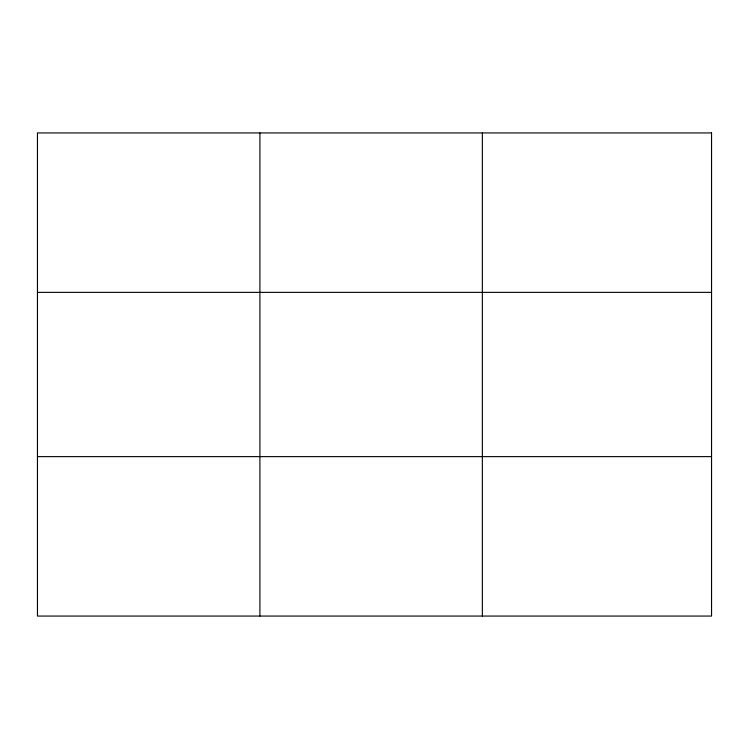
<?xml version="1.0" encoding="UTF-8"?>
<svg xmlns="http://www.w3.org/2000/svg" width="749" height="749" viewBox="0 0 749 749"><rect width="100%" height="100%" fill="white"/><g stroke="black" fill="none" stroke-linecap="round" stroke-linejoin="round"><path stroke-width="1.12" d="M259.903 132.938L259.903 616.062M482.356 132.938L482.356 616.062M37.45 292.372L711.55 292.372M37.45 456.628L711.55 456.628M711.55 132.938L711.55 616.062L37.45 616.062L37.45 132.938L711.55 132.938"/></g></svg>
